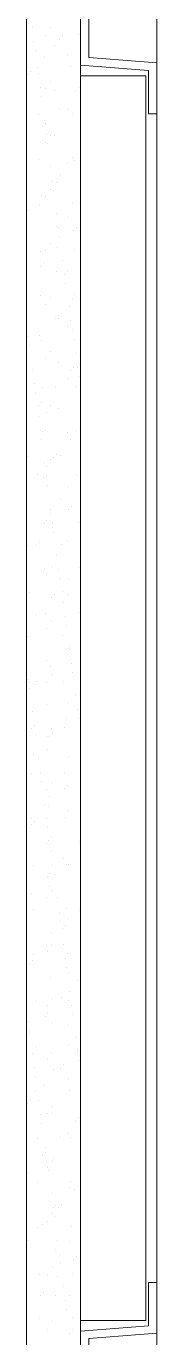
# Model space of a CAD drawing. Header units: inches. Extents: x 891 to 14187, y -1169 to 3232.
# Drawn here: x 9018.87 to 9020.37, y 2707.5 to 2722.65 of the extents above; entities that cross this region are included whole.
import ezdxf

# ---------------------------------------------------------------- set-up
doc = ezdxf.new("R2010")
doc.units = ezdxf.units.IN
doc.header["$MEASUREMENT"] = 0
for name, color, linetype, lineweight in [('A-WALL-PRHT', 7, 'Continuous', 9), ('E1', 7, 'Continuous', 9), ('E2', 7, 'Continuous', 9), ('E3', 7, 'Continuous', 9), ('EX-Windows', 7, 'Continuous', 9)]:
    doc.layers.add(name, color=color, linetype=linetype, lineweight=lineweight)

msp = doc.modelspace()

# ---------------------------------------------------------------- linework, layer by layer
at = {"layer": 'A-WALL-PRHT', "color": 8}
for p, q in [((9018.874, 2739.698), (9018.874, 2659.388)), ((9019.499, 2739.698), (9019.499, 2659.388))]:
    msp.add_line(p, q, dxfattribs=at)
at = {"layer": 'E1', "color": 8}
for p, q in [((9018.94, 2722.636), (9018.94, 2722.636)), ((9019.093, 2722.545), (9019.093, 2722.545)), ((9019.093, 2722.545), (9019.093, 2722.545)), ((9019.147, 2722.629), (9019.147, 2722.629)), ((9019.295, 2722.536), (9019.295, 2722.536)), ((9019.469, 2722.553), (9019.469, 2722.553)), ((9019.469, 2722.553), (9019.469, 2722.553)), ((9018.962, 2722.473), (9018.962, 2722.473)), ((9018.962, 2722.473), (9018.962, 2722.473)), ((9019.198, 2722.419), (9019.198, 2722.419)), ((9019.261, 2722.499), (9019.261, 2722.499)), ((9019.261, 2722.499), (9019.261, 2722.499)), ((9018.975, 2722.369), (9018.975, 2722.369)), ((9018.975, 2722.369), (9018.975, 2722.369)), ((9019.078, 2722.3), (9019.078, 2722.3)), ((9019.078, 2722.3), (9019.078, 2722.3)), ((9019.342, 2722.31), (9019.342, 2722.31)), ((9019.342, 2722.31), (9019.342, 2722.31)), ((9018.885, 2722.089), (9018.885, 2722.089)), ((9018.885, 2722.089), (9018.885, 2722.089)), ((9018.919, 2722.126), (9018.919, 2722.126)), ((9018.997, 2722.165), (9018.997, 2722.165)), ((9018.997, 2722.165), (9018.997, 2722.165)), ((9019.011, 2722.097), (9019.011, 2722.097)), ((9019.383, 2722.178), (9019.383, 2722.178)), ((9019.383, 2722.178), (9019.383, 2722.178)), ((9019.033, 2721.935), (9019.033, 2721.935)), ((9019.033, 2721.935), (9019.033, 2721.935)), ((9019.148, 2722.006), (9019.148, 2722.006)), ((9019.47, 2721.935), (9019.47, 2721.935)), ((9019.046, 2721.831), (9019.046, 2721.831)), ((9019.046, 2721.831), (9019.046, 2721.831)), ((9019.094, 2721.922), (9019.094, 2721.922)), ((9019.094, 2721.922), (9019.094, 2721.922)), ((9019.195, 2721.907), (9019.195, 2721.907)), ((9019.195, 2721.907), (9019.195, 2721.907)), ((9019.436, 2721.898), (9019.436, 2721.898)), ((9019.436, 2721.898), (9019.436, 2721.898)), ((9019.017, 2721.625), (9019.017, 2721.625)), ((9019.254, 2721.699), (9019.254, 2721.699)), ((9019.254, 2721.699), (9019.254, 2721.699)), ((9019.343, 2721.687), (9019.343, 2721.687)), ((9019.343, 2721.687), (9019.343, 2721.687)), ((9019.402, 2721.638), (9019.402, 2721.638)), ((9019.061, 2721.488), (9019.061, 2721.488)), ((9019.061, 2721.488), (9019.061, 2721.488)), ((9019.082, 2721.559), (9019.082, 2721.559)), ((9019.095, 2721.525), (9019.095, 2721.525)), ((9019.104, 2721.396), (9019.104, 2721.396)), ((9019.104, 2721.396), (9019.104, 2721.396)), ((9019.149, 2721.383), (9019.149, 2721.383)), ((9019.202, 2721.384), (9019.202, 2721.384)), ((9019.202, 2721.384), (9019.202, 2721.384)), ((9018.878, 2721.289), (9018.878, 2721.289)), ((9018.878, 2721.289), (9018.878, 2721.289)), ((9019.096, 2721.299), (9019.096, 2721.299)), ((9019.096, 2721.299), (9019.096, 2721.299)), ((9019.117, 2721.292), (9019.117, 2721.292)), ((9019.117, 2721.292), (9019.117, 2721.292)), ((9019.014, 2721.113), (9019.014, 2721.113)), ((9019.014, 2721.113), (9019.014, 2721.113)), ((9019.153, 2721.021), (9019.153, 2721.021)), ((9019.344, 2721.064), (9019.344, 2721.064)), ((9019.344, 2721.064), (9019.344, 2721.064)), ((9019.4, 2721.126), (9019.4, 2721.126)), ((9019.4, 2721.126), (9019.4, 2721.126)), ((9019.43, 2721.098), (9019.43, 2721.098)), ((9019.43, 2721.098), (9019.43, 2721.098)), ((9019.236, 2720.887), (9019.236, 2720.887)), ((9019.236, 2720.887), (9019.236, 2720.887)), ((9019.27, 2720.924), (9019.27, 2720.924)), ((9019.15, 2720.76), (9019.15, 2720.76)), ((9019.174, 2720.858), (9019.174, 2720.858)), ((9019.174, 2720.858), (9019.174, 2720.858)), ((9019.188, 2720.754), (9019.188, 2720.754)), ((9019.188, 2720.754), (9019.188, 2720.754)), ((9019.221, 2720.844), (9019.221, 2720.844)), ((9019.021, 2720.59), (9019.021, 2720.59)), ((9019.021, 2720.59), (9019.021, 2720.59)), ((9019.054, 2720.688), (9019.054, 2720.688)), ((9019.054, 2720.688), (9019.054, 2720.688)), ((9019.097, 2720.676), (9019.097, 2720.676)), ((9019.097, 2720.676), (9019.097, 2720.676)), ((9019.406, 2720.602), (9019.406, 2720.602)), ((9019.406, 2720.602), (9019.406, 2720.602)), ((9018.894, 2720.514), (9018.894, 2720.514)), ((9019.224, 2720.482), (9019.224, 2720.482)), ((9019.345, 2720.441), (9019.345, 2720.441)), ((9019.345, 2720.441), (9019.345, 2720.441)), ((9019.219, 2720.332), (9019.219, 2720.332)), ((9019.219, 2720.332), (9019.219, 2720.332)), ((9019.245, 2720.32), (9019.245, 2720.32)), ((9019.245, 2720.32), (9019.245, 2720.32)), ((9019.412, 2720.286), (9019.412, 2720.286)), ((9019.412, 2720.286), (9019.412, 2720.286)), ((9019.446, 2720.323), (9019.446, 2720.323)), ((9019.152, 2720.138), (9019.152, 2720.138)), ((9019.259, 2720.216), (9019.259, 2720.216)), ((9019.259, 2720.216), (9019.259, 2720.216)), ((9019.04, 2720.05), (9019.04, 2720.05)), ((9019.098, 2720.053), (9019.098, 2720.053)), ((9019.098, 2720.053), (9019.098, 2720.053)), ((9019.229, 2720.087), (9019.229, 2720.087)), ((9019.229, 2720.087), (9019.229, 2720.087)), ((9019.426, 2720.062), (9019.426, 2720.062)), ((9019.036, 2719.876), (9019.036, 2719.876)), ((9019.036, 2719.876), (9019.036, 2719.876)), ((9019.07, 2719.913), (9019.07, 2719.913)), ((9019.225, 2719.808), (9019.225, 2719.808)), ((9019.225, 2719.808), (9019.225, 2719.808)), ((9019.295, 2719.944), (9019.295, 2719.944)), ((9019.346, 2719.818), (9019.346, 2719.818)), ((9019.346, 2719.818), (9019.346, 2719.818)), ((9019.316, 2719.781), (9019.316, 2719.781)), ((9019.316, 2719.781), (9019.316, 2719.781)), ((9019.33, 2719.677), (9019.33, 2719.677)), ((9019.33, 2719.677), (9019.33, 2719.677)), ((9019.038, 2719.538), (9019.038, 2719.538)), ((9019.038, 2719.538), (9019.038, 2719.538)), ((9019.153, 2719.515), (9019.153, 2719.515)), ((9019.423, 2719.551), (9019.423, 2719.551)), ((9019.423, 2719.551), (9019.423, 2719.551)), ((9019.099, 2719.43), (9019.099, 2719.43)), ((9019.099, 2719.43), (9019.099, 2719.43)), ((9019.366, 2719.406), (9019.366, 2719.406)), ((9019.405, 2719.485), (9019.405, 2719.485)), ((9019.405, 2719.485), (9019.405, 2719.485)), ((9019.212, 2719.275), (9019.212, 2719.275)), ((9019.212, 2719.275), (9019.212, 2719.275)), ((9019.245, 2719.268), (9019.245, 2719.268)), ((9019.246, 2719.311), (9019.246, 2719.311)), ((9019.387, 2719.243), (9019.387, 2719.243)), ((9019.387, 2719.243), (9019.387, 2719.243)), ((9018.893, 2719.059), (9018.893, 2719.059)), ((9018.893, 2719.059), (9018.893, 2719.059)), ((9019.029, 2719.075), (9019.029, 2719.075)), ((9019.029, 2719.075), (9019.029, 2719.075)), ((9019.347, 2719.195), (9019.347, 2719.195)), ((9019.347, 2719.195), (9019.347, 2719.195)), ((9019.401, 2719.139), (9019.401, 2719.139)), ((9019.401, 2719.139), (9019.401, 2719.139)), ((9018.907, 2718.955), (9018.907, 2718.955)), ((9018.907, 2718.955), (9018.907, 2718.955)), ((9019.045, 2719.014), (9019.045, 2719.014)), ((9019.045, 2719.014), (9019.045, 2719.014)), ((9019.43, 2719.027), (9019.43, 2719.027)), ((9019.43, 2719.027), (9019.43, 2719.027)), ((9019.1, 2718.808), (9019.1, 2718.808)), ((9019.1, 2718.808), (9019.1, 2718.808)), ((9019.154, 2718.892), (9019.154, 2718.892)), ((9019.242, 2718.757), (9019.242, 2718.757)), ((9019.242, 2718.757), (9019.242, 2718.757)), ((9019.437, 2718.867), (9019.437, 2718.867)), ((9018.943, 2718.683), (9018.943, 2718.683)), ((9019.387, 2718.673), (9019.387, 2718.673)), ((9019.387, 2718.673), (9019.387, 2718.673)), ((9019.421, 2718.71), (9019.421, 2718.71)), ((9019.458, 2718.705), (9019.458, 2718.705)), ((9019.458, 2718.705), (9019.458, 2718.705)), ((9019.472, 2718.601), (9019.472, 2718.601)), ((9019.472, 2718.601), (9019.472, 2718.601)), ((9018.964, 2718.52), (9018.964, 2718.52)), ((9018.964, 2718.52), (9018.964, 2718.52)), ((9019.064, 2718.474), (9019.064, 2718.474)), ((9019.205, 2718.474), (9019.205, 2718.474)), ((9019.205, 2718.474), (9019.205, 2718.474)), ((9019.348, 2718.573), (9019.348, 2718.573)), ((9019.348, 2718.573), (9019.348, 2718.573)), ((9019.449, 2718.487), (9019.449, 2718.487)), ((9018.978, 2718.416), (9018.978, 2718.416)), ((9018.978, 2718.416), (9018.978, 2718.416)), ((9019.045, 2718.3), (9019.045, 2718.3)), ((9019.012, 2718.263), (9019.012, 2718.263)), ((9019.012, 2718.263), (9019.012, 2718.263)), ((9019.014, 2718.144), (9019.014, 2718.144)), ((9019.101, 2718.185), (9019.101, 2718.185)), ((9019.101, 2718.185), (9019.101, 2718.185)), ((9019.155, 2718.269), (9019.155, 2718.269)), ((9019.249, 2718.233), (9019.249, 2718.233)), ((9019.249, 2718.233), (9019.249, 2718.233)), ((9019.035, 2717.982), (9019.035, 2717.982)), ((9019.035, 2717.982), (9019.035, 2717.982)), ((9019.049, 2717.878), (9019.049, 2717.878)), ((9019.049, 2717.878), (9019.049, 2717.878)), ((9019.062, 2717.963), (9019.062, 2717.963)), ((9019.062, 2717.963), (9019.062, 2717.963)), ((9019.349, 2717.95), (9019.349, 2717.95)), ((9019.349, 2717.95), (9019.349, 2717.95)), ((9019.38, 2717.873), (9019.38, 2717.873)), ((9019.38, 2717.873), (9019.38, 2717.873)), ((9019.447, 2717.975), (9019.447, 2717.975)), ((9019.447, 2717.975), (9019.447, 2717.975)), ((9019.221, 2717.699), (9019.221, 2717.699)), ((9019.269, 2717.693), (9019.269, 2717.693)), ((9018.883, 2717.68), (9018.883, 2717.68)), ((9019.085, 2717.606), (9019.085, 2717.606)), ((9019.102, 2717.562), (9019.102, 2717.562)), ((9019.102, 2717.562), (9019.102, 2717.562)), ((9019.156, 2717.646), (9019.156, 2717.646)), ((9019.187, 2717.662), (9019.187, 2717.662)), ((9019.187, 2717.662), (9019.187, 2717.662)), ((9019.005, 2717.463), (9019.005, 2717.463)), ((9019.005, 2717.463), (9019.005, 2717.463)), ((9019.068, 2717.439), (9019.068, 2717.439)), ((9019.068, 2717.439), (9019.068, 2717.439)), ((9019.106, 2717.444), (9019.106, 2717.444)), ((9019.106, 2717.444), (9019.106, 2717.444)), ((9019.454, 2717.452), (9019.454, 2717.452)), ((9019.454, 2717.452), (9019.454, 2717.452)), ((9019.12, 2717.339), (9019.12, 2717.339)), ((9019.12, 2717.339), (9019.12, 2717.339)), ((9019.351, 2717.327), (9019.351, 2717.327)), ((9019.351, 2717.327), (9019.351, 2717.327)), ((9018.881, 2717.169), (9018.881, 2717.169)), ((9018.881, 2717.169), (9018.881, 2717.169)), ((9019.266, 2717.181), (9019.266, 2717.181)), ((9019.266, 2717.181), (9019.266, 2717.181)), ((9019.396, 2717.098), (9019.396, 2717.098)), ((9019.103, 2716.939), (9019.103, 2716.939)), ((9019.103, 2716.939), (9019.103, 2716.939)), ((9019.156, 2717.068), (9019.156, 2717.068)), ((9019.157, 2717.023), (9019.157, 2717.023)), ((9019.363, 2717.061), (9019.363, 2717.061)), ((9019.363, 2717.061), (9019.363, 2717.061)), ((9019.088, 2716.899), (9019.088, 2716.899)), ((9019.177, 2716.905), (9019.177, 2716.905)), ((9019.177, 2716.905), (9019.177, 2716.905)), ((9019.18, 2716.862), (9019.18, 2716.862)), ((9019.18, 2716.862), (9019.18, 2716.862)), ((9019.191, 2716.801), (9019.191, 2716.801)), ((9019.191, 2716.801), (9019.191, 2716.801)), ((9019.473, 2716.912), (9019.473, 2716.912)), ((9018.887, 2716.645), (9018.887, 2716.645)), ((9018.887, 2716.645), (9018.887, 2716.645)), ((9018.987, 2716.651), (9018.987, 2716.651)), ((9018.987, 2716.651), (9018.987, 2716.651)), ((9019.021, 2716.688), (9019.021, 2716.688)), ((9019.273, 2716.658), (9019.273, 2716.658)), ((9019.273, 2716.658), (9019.273, 2716.658)), ((9019.352, 2716.704), (9019.352, 2716.704)), ((9019.352, 2716.704), (9019.352, 2716.704)), ((9019.226, 2716.529), (9019.226, 2716.529)), ((9019.085, 2716.387), (9019.085, 2716.387)), ((9019.085, 2716.387), (9019.085, 2716.387)), ((9019.158, 2716.401), (9019.158, 2716.401)), ((9019.248, 2716.367), (9019.248, 2716.367)), ((9019.248, 2716.367), (9019.248, 2716.367)), ((9019.471, 2716.4), (9019.471, 2716.4)), ((9019.471, 2716.4), (9019.471, 2716.4)), ((9019.105, 2716.316), (9019.105, 2716.316)), ((9019.105, 2716.316), (9019.105, 2716.316)), ((9019.262, 2716.263), (9019.262, 2716.263)), ((9019.262, 2716.263), (9019.262, 2716.263)), ((9019.356, 2716.261), (9019.356, 2716.261)), ((9019.356, 2716.261), (9019.356, 2716.261)), ((9018.907, 2716.105), (9018.907, 2716.105)), ((9019.163, 2716.05), (9019.163, 2716.05)), ((9019.163, 2716.05), (9019.163, 2716.05)), ((9019.196, 2716.087), (9019.196, 2716.087)), ((9019.292, 2716.118), (9019.292, 2716.118)), ((9019.353, 2716.081), (9019.353, 2716.081)), ((9019.353, 2716.081), (9019.353, 2716.081)), ((9019.297, 2715.991), (9019.297, 2715.991)), ((9019.477, 2715.876), (9019.477, 2715.876)), ((9019.477, 2715.876), (9019.477, 2715.876)), ((9018.98, 2715.851), (9018.98, 2715.851)), ((9018.98, 2715.851), (9018.98, 2715.851)), ((9019.092, 2715.864), (9019.092, 2715.864)), ((9019.092, 2715.864), (9019.092, 2715.864)), ((9019.159, 2715.778), (9019.159, 2715.778)), ((9019.319, 2715.828), (9019.319, 2715.828)), ((9019.319, 2715.828), (9019.319, 2715.828)), ((9019.332, 2715.724), (9019.332, 2715.724)), ((9019.332, 2715.724), (9019.332, 2715.724)), ((9018.904, 2715.593), (9018.904, 2715.593)), ((9018.904, 2715.593), (9018.904, 2715.593)), ((9019.106, 2715.693), (9019.106, 2715.693)), ((9019.106, 2715.693), (9019.106, 2715.693)), ((9019.29, 2715.606), (9019.29, 2715.606)), ((9019.29, 2715.606), (9019.29, 2715.606)), ((9019.338, 2715.449), (9019.338, 2715.449)), ((9019.338, 2715.449), (9019.338, 2715.449)), ((9019.354, 2715.459), (9019.354, 2715.459)), ((9019.354, 2715.459), (9019.354, 2715.459)), ((9019.368, 2715.453), (9019.368, 2715.453)), ((9019.372, 2715.485), (9019.372, 2715.485)), ((9018.875, 2715.268), (9018.875, 2715.268)), ((9019.111, 2715.324), (9019.111, 2715.324)), ((9019.39, 2715.29), (9019.39, 2715.29)), ((9019.39, 2715.29), (9019.39, 2715.29)), ((9019.497, 2715.336), (9019.497, 2715.336)), ((9019.156, 2715.249), (9019.156, 2715.249)), ((9019.156, 2715.249), (9019.156, 2715.249)), ((9019.161, 2715.155), (9019.161, 2715.155)), ((9019.403, 2715.186), (9019.403, 2715.186)), ((9019.403, 2715.186), (9019.403, 2715.186)), ((9018.896, 2715.106), (9018.896, 2715.106)), ((9018.896, 2715.106), (9018.896, 2715.106)), ((9018.91, 2715.002), (9018.91, 2715.002)), ((9018.91, 2715.002), (9018.91, 2715.002)), ((9018.911, 2715.07), (9018.911, 2715.07)), ((9018.911, 2715.07), (9018.911, 2715.07)), ((9018.963, 2715.039), (9018.963, 2715.039)), ((9018.963, 2715.039), (9018.963, 2715.039)), ((9018.996, 2715.075), (9018.996, 2715.075)), ((9019.107, 2715.071), (9019.107, 2715.071)), ((9019.107, 2715.071), (9019.107, 2715.071)), ((9019.297, 2715.083), (9019.297, 2715.083)), ((9019.297, 2715.083), (9019.297, 2715.083)), ((9019.109, 2714.812), (9019.109, 2714.812)), ((9019.109, 2714.812), (9019.109, 2714.812)), ((9019.355, 2714.836), (9019.355, 2714.836)), ((9019.355, 2714.836), (9019.355, 2714.836)), ((9019.439, 2714.914), (9019.439, 2714.914)), ((9019.494, 2714.825), (9019.494, 2714.825)), ((9019.494, 2714.825), (9019.494, 2714.825)), ((9018.946, 2714.73), (9018.946, 2714.73)), ((9019.46, 2714.752), (9019.46, 2714.752)), ((9019.46, 2714.752), (9019.46, 2714.752)), ((9018.931, 2714.53), (9018.931, 2714.53)), ((9018.967, 2714.567), (9018.967, 2714.567)), ((9018.967, 2714.567), (9018.967, 2714.567)), ((9019.162, 2714.532), (9019.162, 2714.532)), ((9019.316, 2714.542), (9019.316, 2714.542)), ((9019.331, 2714.648), (9019.331, 2714.648)), ((9019.331, 2714.648), (9019.331, 2714.648)), ((9019.474, 2714.648), (9019.474, 2714.648)), ((9019.474, 2714.648), (9019.474, 2714.648)), ((9018.981, 2714.463), (9018.981, 2714.463)), ((9018.981, 2714.463), (9018.981, 2714.463)), ((9019.108, 2714.448), (9019.108, 2714.448)), ((9019.108, 2714.448), (9019.108, 2714.448)), ((9019.138, 2714.437), (9019.138, 2714.437)), ((9019.138, 2714.437), (9019.138, 2714.437)), ((9019.172, 2714.474), (9019.172, 2714.474)), ((9018.956, 2714.238), (9018.956, 2714.238)), ((9018.956, 2714.238), (9018.956, 2714.238)), ((9019.116, 2714.289), (9019.116, 2714.289)), ((9019.116, 2714.289), (9019.116, 2714.289)), ((9019.356, 2714.213), (9019.356, 2714.213)), ((9019.356, 2714.213), (9019.356, 2714.213)), ((9019.016, 2714.192), (9019.016, 2714.192)), ((9018.928, 2714.018), (9018.928, 2714.018)), ((9018.928, 2714.018), (9018.928, 2714.018)), ((9019.038, 2714.029), (9019.038, 2714.029)), ((9019.038, 2714.029), (9019.038, 2714.029)), ((9019.052, 2713.925), (9019.052, 2713.925)), ((9019.052, 2713.925), (9019.052, 2713.925)), ((9019.163, 2713.909), (9019.163, 2713.909)), ((9019.314, 2714.031), (9019.314, 2714.031)), ((9019.314, 2714.031), (9019.314, 2714.031)), ((9019.109, 2713.825), (9019.109, 2713.825)), ((9019.109, 2713.825), (9019.109, 2713.825)), ((9019.135, 2713.748), (9019.135, 2713.748)), ((9019.314, 2713.836), (9019.314, 2713.836)), ((9019.314, 2713.836), (9019.314, 2713.836)), ((9019.347, 2713.873), (9019.347, 2713.873)), ((9019.087, 2713.653), (9019.087, 2713.653)), ((9019.131, 2713.637), (9019.131, 2713.637)), ((9019.131, 2713.637), (9019.131, 2713.637)), ((9018.935, 2713.495), (9018.935, 2713.495)), ((9018.935, 2713.495), (9018.935, 2713.495)), ((9018.972, 2713.463), (9018.972, 2713.463)), ((9019.109, 2713.491), (9019.109, 2713.491)), ((9019.109, 2713.491), (9019.109, 2713.491)), ((9019.32, 2713.507), (9019.32, 2713.507)), ((9019.32, 2713.507), (9019.32, 2713.507)), ((9019.357, 2713.59), (9019.357, 2713.59)), ((9019.357, 2713.59), (9019.357, 2713.59)), ((9018.938, 2713.426), (9018.938, 2713.426)), ((9018.938, 2713.426), (9018.938, 2713.426)), ((9019.122, 2713.387), (9019.122, 2713.387)), ((9019.122, 2713.387), (9019.122, 2713.387)), ((9019.11, 2713.202), (9019.11, 2713.202)), ((9019.11, 2713.202), (9019.11, 2713.202)), ((9019.133, 2713.237), (9019.133, 2713.237)), ((9019.133, 2713.237), (9019.133, 2713.237)), ((9019.164, 2713.286), (9019.164, 2713.286)), ((9019.489, 2713.235), (9019.489, 2713.235)), ((9019.489, 2713.235), (9019.489, 2713.235)), ((9019.158, 2713.115), (9019.158, 2713.115)), ((9019.307, 2713.036), (9019.307, 2713.036)), ((9019.307, 2713.036), (9019.307, 2713.036)), ((9018.954, 2712.954), (9018.954, 2712.954)), ((9019.147, 2712.862), (9019.147, 2712.862)), ((9019.18, 2712.952), (9019.18, 2712.952)), ((9019.18, 2712.952), (9019.18, 2712.952)), ((9019.193, 2712.848), (9019.193, 2712.848)), ((9019.193, 2712.848), (9019.193, 2712.848)), ((9019.34, 2712.967), (9019.34, 2712.967)), ((9019.359, 2712.967), (9019.359, 2712.967)), ((9019.359, 2712.967), (9019.359, 2712.967)), ((9019.114, 2712.825), (9019.114, 2712.825)), ((9019.114, 2712.825), (9019.114, 2712.825)), ((9019.139, 2712.713), (9019.139, 2712.713)), ((9019.139, 2712.713), (9019.139, 2712.713)), ((9018.931, 2712.626), (9018.931, 2712.626)), ((9018.931, 2712.626), (9018.931, 2712.626)), ((9019.111, 2712.579), (9019.111, 2712.579)), ((9019.111, 2712.579), (9019.111, 2712.579)), ((9019.165, 2712.664), (9019.165, 2712.664)), ((9019.229, 2712.577), (9019.229, 2712.577)), ((9018.952, 2712.443), (9018.952, 2712.443)), ((9018.952, 2712.443), (9018.952, 2712.443)), ((9019.25, 2712.414), (9019.25, 2712.414)), ((9019.25, 2712.414), (9019.25, 2712.414)), ((9019.337, 2712.455), (9019.337, 2712.455)), ((9019.337, 2712.455), (9019.337, 2712.455)), ((9019.482, 2712.435), (9019.482, 2712.435)), ((9019.482, 2712.435), (9019.482, 2712.435)), ((9019.264, 2712.31), (9019.264, 2712.31)), ((9019.264, 2712.31), (9019.264, 2712.31)), ((9019.323, 2712.261), (9019.323, 2712.261)), ((9019.36, 2712.344), (9019.36, 2712.344)), ((9019.36, 2712.344), (9019.36, 2712.344)), ((9019.159, 2712.173), (9019.159, 2712.173)), ((9019.289, 2712.224), (9019.289, 2712.224)), ((9019.289, 2712.224), (9019.289, 2712.224)), ((9019.107, 2712.025), (9019.107, 2712.025)), ((9019.107, 2712.025), (9019.107, 2712.025)), ((9019.112, 2711.956), (9019.112, 2711.956)), ((9019.112, 2711.956), (9019.112, 2711.956)), ((9019.166, 2712.041), (9019.166, 2712.041)), ((9019.3, 2712.038), (9019.3, 2712.038)), ((9019.344, 2711.932), (9019.344, 2711.932)), ((9019.344, 2711.932), (9019.344, 2711.932)), ((9018.913, 2711.814), (9018.913, 2711.814)), ((9018.913, 2711.814), (9018.913, 2711.814)), ((9018.947, 2711.851), (9018.947, 2711.851)), ((9018.959, 2711.919), (9018.959, 2711.919)), ((9018.959, 2711.919), (9018.959, 2711.919)), ((9019.321, 2711.876), (9019.321, 2711.876)), ((9019.321, 2711.876), (9019.321, 2711.876)), ((9019.156, 2711.661), (9019.156, 2711.661)), ((9019.156, 2711.661), (9019.156, 2711.661)), ((9019.335, 2711.771), (9019.335, 2711.771)), ((9019.335, 2711.771), (9019.335, 2711.771)), ((9019.361, 2711.722), (9019.361, 2711.722)), ((9019.361, 2711.722), (9019.361, 2711.722)), ((9019.498, 2711.659), (9019.498, 2711.659)), ((9019.371, 2711.5), (9019.371, 2711.5)), ((9019.465, 2711.623), (9019.465, 2711.623)), ((9019.465, 2711.623), (9019.465, 2711.623)), ((9018.978, 2711.379), (9018.978, 2711.379)), ((9019.114, 2711.334), (9019.114, 2711.334)), ((9019.114, 2711.334), (9019.114, 2711.334)), ((9019.167, 2711.418), (9019.167, 2711.418)), ((9019.282, 2711.424), (9019.282, 2711.424)), ((9019.282, 2711.424), (9019.282, 2711.424)), ((9019.363, 2711.392), (9019.363, 2711.392)), ((9019.392, 2711.337), (9019.392, 2711.337)), ((9019.392, 2711.337), (9019.392, 2711.337)), ((9018.877, 2711.315), (9018.877, 2711.315)), ((9019.089, 2711.213), (9019.089, 2711.213)), ((9019.089, 2711.213), (9019.089, 2711.213)), ((9019.123, 2711.25), (9019.123, 2711.25)), ((9019.406, 2711.233), (9019.406, 2711.233)), ((9019.406, 2711.233), (9019.406, 2711.233)), ((9018.899, 2711.153), (9018.899, 2711.153)), ((9018.899, 2711.153), (9018.899, 2711.153)), ((9018.912, 2711.049), (9018.912, 2711.049)), ((9018.912, 2711.049), (9018.912, 2711.049)), ((9019.163, 2711.138), (9019.163, 2711.138)), ((9019.163, 2711.138), (9019.163, 2711.138)), ((9019.362, 2711.099), (9019.362, 2711.099)), ((9019.362, 2711.099), (9019.362, 2711.099)), ((9018.907, 2711.014), (9018.907, 2711.014)), ((9018.907, 2711.014), (9018.907, 2711.014)), ((9019.361, 2710.88), (9019.361, 2710.88)), ((9019.361, 2710.88), (9019.361, 2710.88)), ((9019.442, 2710.961), (9019.442, 2710.961)), ((9018.948, 2710.777), (9018.948, 2710.777)), ((9018.976, 2710.867), (9018.976, 2710.867)), ((9018.976, 2710.867), (9018.976, 2710.867)), ((9019.168, 2710.795), (9019.168, 2710.795)), ((9019.458, 2710.822), (9019.458, 2710.822)), ((9019.458, 2710.822), (9019.458, 2710.822)), ((9019.463, 2710.799), (9019.463, 2710.799)), ((9019.463, 2710.799), (9019.463, 2710.799)), ((9018.97, 2710.614), (9018.97, 2710.614)), ((9018.97, 2710.614), (9018.97, 2710.614)), ((9019.115, 2710.711), (9019.115, 2710.711)), ((9019.115, 2710.711), (9019.115, 2710.711)), ((9019.182, 2710.598), (9019.182, 2710.598)), ((9019.264, 2710.611), (9019.264, 2710.611)), ((9019.264, 2710.611), (9019.264, 2710.611)), ((9019.298, 2710.648), (9019.298, 2710.648)), ((9019.477, 2710.695), (9019.477, 2710.695)), ((9019.477, 2710.695), (9019.477, 2710.695)), ((9018.983, 2710.51), (9018.983, 2710.51)), ((9018.983, 2710.51), (9018.983, 2710.51)), ((9019.363, 2710.476), (9019.363, 2710.476)), ((9019.363, 2710.476), (9019.363, 2710.476)), ((9018.982, 2710.344), (9018.982, 2710.344)), ((9018.982, 2710.344), (9018.982, 2710.344)), ((9019.082, 2710.412), (9019.082, 2710.412)), ((9019.082, 2710.412), (9019.082, 2710.412)), ((9019.368, 2710.357), (9019.368, 2710.357)), ((9019.368, 2710.357), (9019.368, 2710.357)), ((9018.889, 2710.202), (9018.889, 2710.202)), ((9018.889, 2710.202), (9018.889, 2710.202)), ((9018.923, 2710.238), (9018.923, 2710.238)), ((9019.019, 2710.239), (9019.019, 2710.239)), ((9019.17, 2710.172), (9019.17, 2710.172)), ((9019.04, 2710.076), (9019.04, 2710.076)), ((9019.04, 2710.076), (9019.04, 2710.076)), ((9019.054, 2709.972), (9019.054, 2709.972)), ((9019.054, 2709.972), (9019.054, 2709.972)), ((9019.116, 2710.088), (9019.116, 2710.088)), ((9019.116, 2710.088), (9019.116, 2710.088)), ((9019.18, 2710.086), (9019.18, 2710.086)), ((9019.18, 2710.086), (9019.18, 2710.086)), ((9019.44, 2710.01), (9019.44, 2710.01)), ((9019.44, 2710.01), (9019.44, 2710.01)), ((9019.474, 2710.047), (9019.474, 2710.047)), ((9019.258, 2709.811), (9019.258, 2709.811)), ((9019.258, 2709.811), (9019.258, 2709.811)), ((9019.364, 2709.853), (9019.364, 2709.853)), ((9019.364, 2709.853), (9019.364, 2709.853)), ((9019.387, 2709.816), (9019.387, 2709.816)), ((9019.002, 2709.804), (9019.002, 2709.804)), ((9019.09, 2709.7), (9019.09, 2709.7)), ((9019.064, 2709.6), (9019.064, 2709.6)), ((9019.064, 2709.6), (9019.064, 2709.6)), ((9019.098, 2709.637), (9019.098, 2709.637)), ((9019.111, 2709.538), (9019.111, 2709.538)), ((9019.111, 2709.538), (9019.111, 2709.538)), ((9019.171, 2709.549), (9019.171, 2709.549)), ((9019.187, 2709.563), (9019.187, 2709.563)), ((9019.187, 2709.563), (9019.187, 2709.563)), ((9018.882, 2709.401), (9018.882, 2709.401)), ((9018.882, 2709.401), (9018.882, 2709.401)), ((9019.117, 2709.465), (9019.117, 2709.465)), ((9019.117, 2709.465), (9019.117, 2709.465)), ((9019.125, 2709.434), (9019.125, 2709.434)), ((9019.125, 2709.434), (9019.125, 2709.434)), ((9018.999, 2709.292), (9018.999, 2709.292)), ((9018.999, 2709.292), (9018.999, 2709.292)), ((9019.365, 2709.23), (9019.365, 2709.23)), ((9019.365, 2709.23), (9019.365, 2709.23)), ((9019.385, 2709.305), (9019.385, 2709.305)), ((9019.385, 2709.305), (9019.385, 2709.305)), ((9019.433, 2709.21), (9019.433, 2709.21)), ((9019.433, 2709.21), (9019.433, 2709.21)), ((9019.161, 2709.162), (9019.161, 2709.162)), ((9019.172, 2708.927), (9019.172, 2708.927)), ((9019.182, 2708.999), (9019.182, 2708.999)), ((9019.182, 2708.999), (9019.182, 2708.999)), ((9019.206, 2709.022), (9019.206, 2709.022)), ((9019.24, 2708.999), (9019.24, 2708.999)), ((9019.24, 2708.999), (9019.24, 2708.999)), ((9019.274, 2709.036), (9019.274, 2709.036)), ((9019.006, 2708.769), (9019.006, 2708.769)), ((9019.006, 2708.769), (9019.006, 2708.769)), ((9019.058, 2708.8), (9019.058, 2708.8)), ((9019.058, 2708.8), (9019.058, 2708.8)), ((9019.118, 2708.842), (9019.118, 2708.842)), ((9019.118, 2708.842), (9019.118, 2708.842)), ((9019.196, 2708.895), (9019.196, 2708.895)), ((9019.196, 2708.895), (9019.196, 2708.895)), ((9019.391, 2708.781), (9019.391, 2708.781)), ((9019.391, 2708.781), (9019.391, 2708.781)), ((9018.898, 2708.626), (9018.898, 2708.626)), ((9019.232, 2708.624), (9019.232, 2708.624)), ((9019.366, 2708.607), (9019.366, 2708.607)), ((9019.366, 2708.607), (9019.366, 2708.607)), ((9019.204, 2708.511), (9019.204, 2708.511)), ((9019.204, 2708.511), (9019.204, 2708.511)), ((9019.253, 2708.461), (9019.253, 2708.461)), ((9019.253, 2708.461), (9019.253, 2708.461)), ((9019.173, 2708.304), (9019.173, 2708.304)), ((9019.267, 2708.357), (9019.267, 2708.357)), ((9019.267, 2708.357), (9019.267, 2708.357)), ((9019.415, 2708.398), (9019.415, 2708.398)), ((9019.415, 2708.398), (9019.415, 2708.398)), ((9019.449, 2708.435), (9019.449, 2708.435)), ((9019.025, 2708.228), (9019.025, 2708.228)), ((9019.119, 2708.219), (9019.119, 2708.219)), ((9019.119, 2708.219), (9019.119, 2708.219)), ((9019.233, 2708.199), (9019.233, 2708.199)), ((9019.233, 2708.199), (9019.233, 2708.199)), ((9019.411, 2708.241), (9019.411, 2708.241)), ((9019.074, 2708.025), (9019.074, 2708.025)), ((9019.302, 2708.085), (9019.302, 2708.085)), ((9019.04, 2707.988), (9019.04, 2707.988)), ((9019.04, 2707.988), (9019.04, 2707.988)), ((9019.21, 2707.987), (9019.21, 2707.987)), ((9019.21, 2707.987), (9019.21, 2707.987)), ((9019.324, 2707.923), (9019.324, 2707.923)), ((9019.324, 2707.923), (9019.324, 2707.923)), ((9019.368, 2707.985), (9019.368, 2707.985)), ((9019.368, 2707.985), (9019.368, 2707.985)), ((9019.023, 2707.717), (9019.023, 2707.717)), ((9019.023, 2707.717), (9019.023, 2707.717)), ((9019.338, 2707.819), (9019.338, 2707.819)), ((9019.338, 2707.819), (9019.338, 2707.819)), ((9019.408, 2707.729), (9019.408, 2707.729)), ((9019.408, 2707.729), (9019.408, 2707.729)), ((9019.12, 2707.597), (9019.12, 2707.597)), ((9019.12, 2707.597), (9019.12, 2707.597)), ((9019.174, 2707.681), (9019.174, 2707.681)), ((9019.373, 2707.547), (9019.373, 2707.547)), ((9019.409, 2707.598), (9019.409, 2707.598)), ((9019.409, 2707.598), (9019.409, 2707.598))]:
    msp.add_line(p, q, dxfattribs=at)
at = {"layer": 'E1', "color": 8, "flags": 128}
for points in [[(9019.593, 2722.285), (9020.374, 2722.222), (9020.374, 2721.636), (9020.28, 2721.636), (9020.28, 2722.136), (9019.499, 2722.198), (9019.499, 2723.573), (9020.28, 2723.636), (9020.28, 2724.136), (9020.374, 2724.136), (9020.374, 2723.549), (9019.593, 2723.487)], [(9019.593, 2706.285), (9020.374, 2706.222), (9020.374, 2705.636), (9020.28, 2705.636), (9020.28, 2706.136), (9019.499, 2706.198), (9019.499, 2707.573), (9020.28, 2707.636), (9020.28, 2708.136), (9020.374, 2708.136), (9020.374, 2707.549), (9019.593, 2707.487)]]:
    msp.add_lwpolyline(points, close=True, dxfattribs=at)
at = {"layer": 'E2', "color": 8}
for p, q in [((9018.874, 2659.388), (9018.874, 2739.698)), ((9018.874, 2739.698), (9018.874, 2659.388)), ((9019.499, 2739.698), (9019.499, 2659.388))]:
    msp.add_line(p, q, dxfattribs=at)
at = {"layer": 'E3', "color": 8}
for p, q in [((9020.249, 2722.073), (9019.499, 2722.073)), ((9019.499, 2722.073), (9019.499, 2707.698)), ((9020.249, 2707.698), (9020.249, 2722.073)), ((9020.249, 2722.073), (9020.249, 2707.698)), ((9019.499, 2707.698), (9020.249, 2707.698))]:
    msp.add_line(p, q, dxfattribs=at)
at = {"layer": 'EX-Windows', "color": 8}
msp.add_line((9020.374, 2679.698), (9020.374, 2739.698), dxfattribs=at)

doc.saveas('drawing.dxf')
